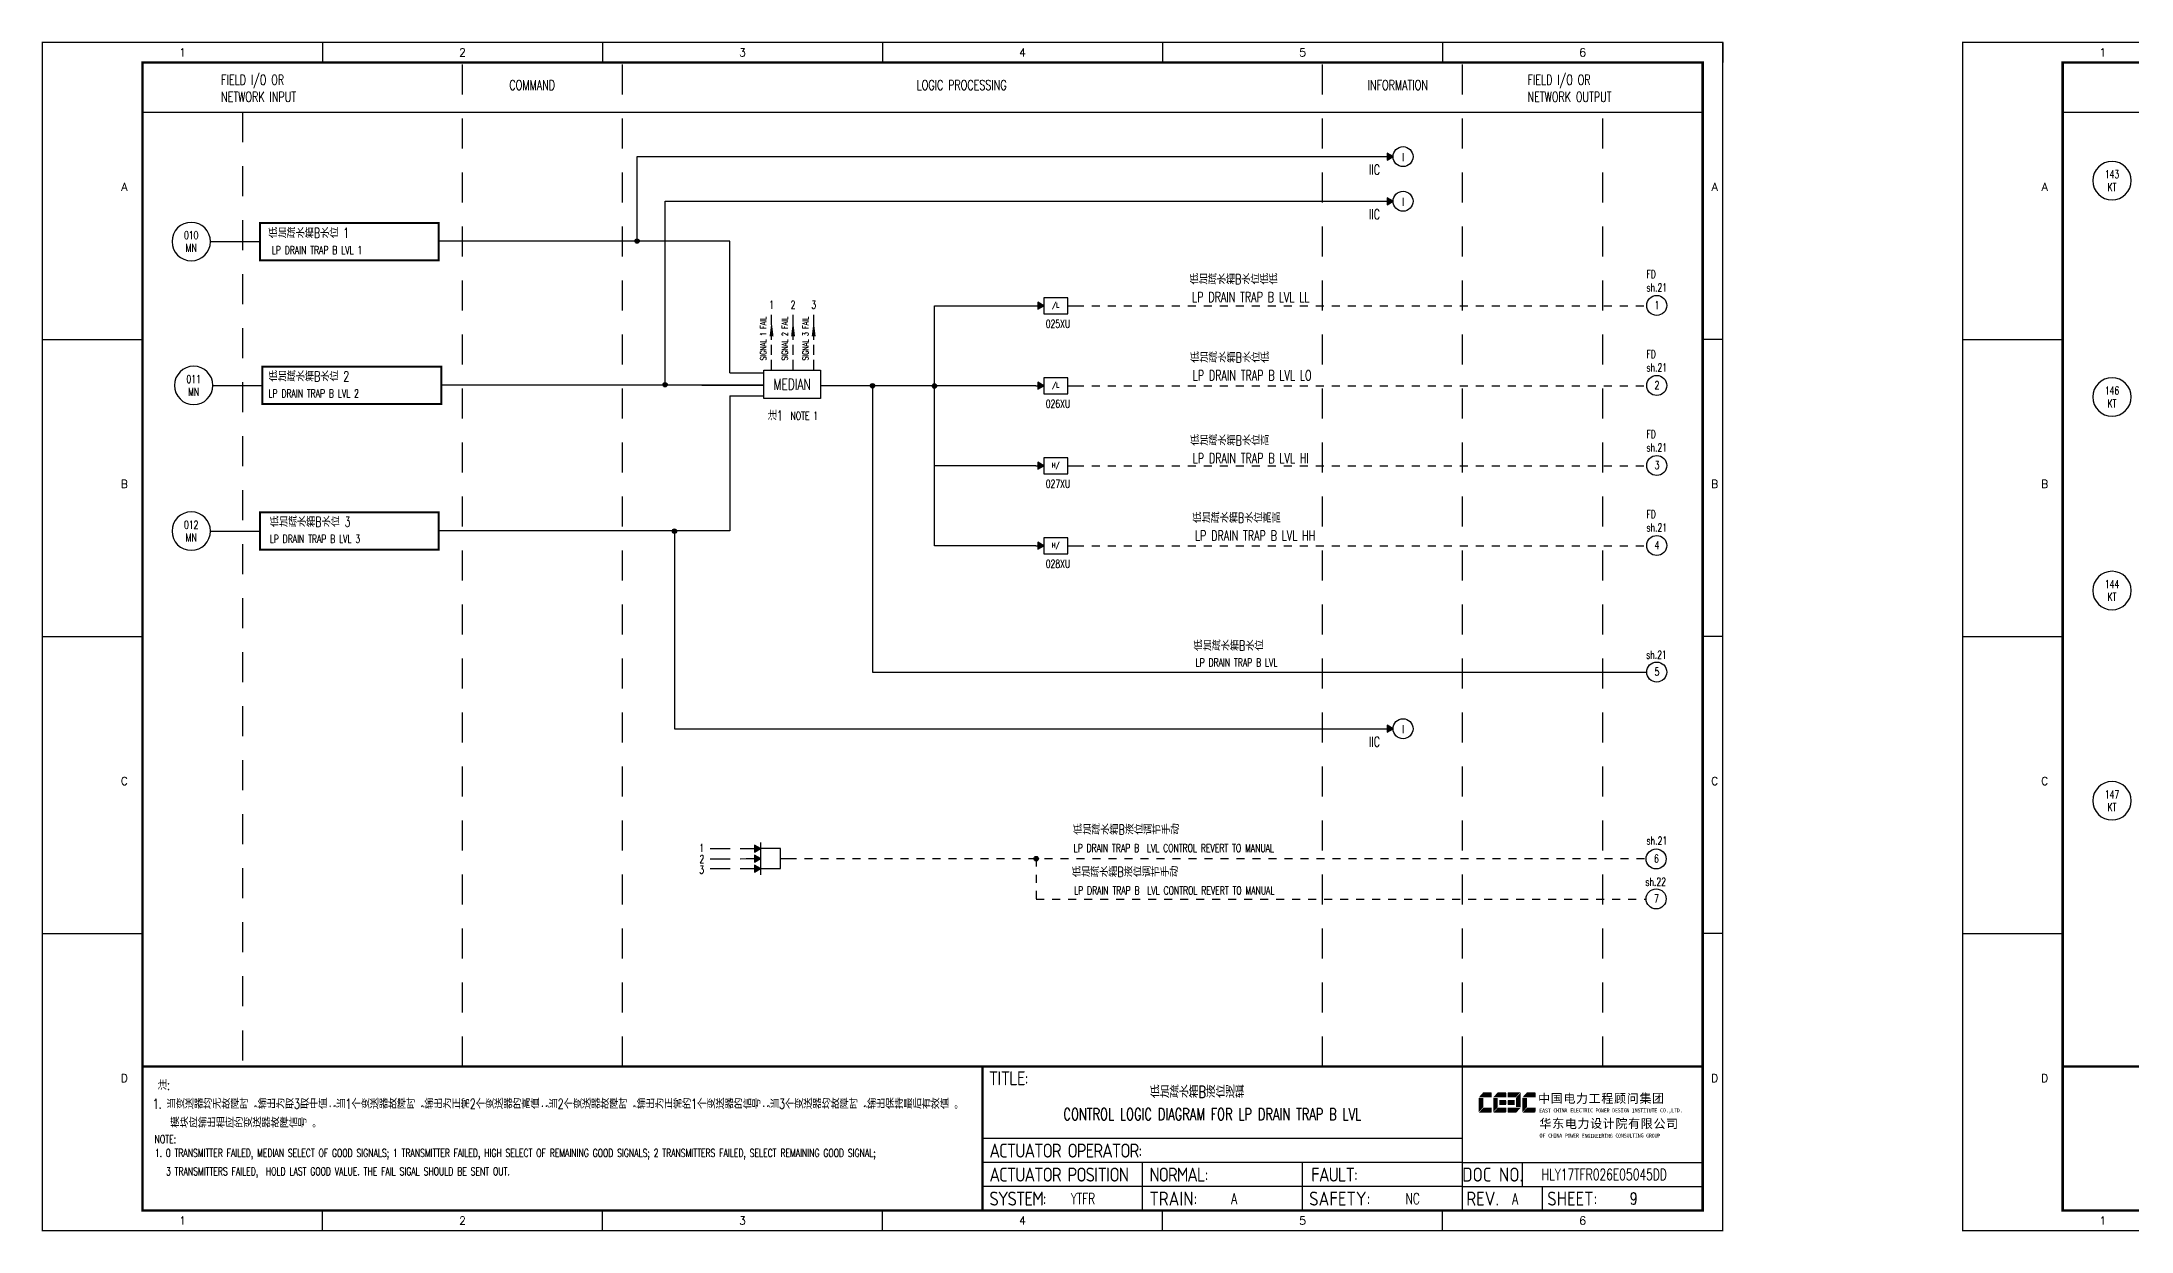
# Model space of a CAD drawing. Header units: millimetres. Extents: x 5560 to 16471, y 4607 to 8234.
# Drawn here: x 8752 to 9275, y 6202 to 6500 of the extents above; entities that cross this region are included whole.
import ezdxf
from ezdxf.enums import TextEntityAlignment as Align

# ---------------------------------------------------------------- set-up
doc = ezdxf.new("R2010")
doc.units = ezdxf.units.MM
for name, pattern in [('D2', [6, 2, -2, 2]), ('DASHED', [0.75, 0.5, -0.25]), ('JIS_02_0.7', [1.35, 0.75, -0.6])]:
    doc.linetypes.add(name, pattern=pattern)
for name, color, linetype in [('BLOCK', 7, 'Continuous'), ('BORDER', 1, 'Continuous'), ('INSTRUMENT', 4, 'Continuous'), ('MLINE', 6, 'Continuous'), ('TEXT', 7, 'Continuous'), ('TITLE', 1, 'Continuous'), ('TK', 7, 'Continuous'), ('Viewport', 7, 'Continuous'), ('图框_外框线', 7, 'Continuous'), ('图框_标题栏文字', 6, 'Continuous')]:
    doc.layers.add(name, color=color, linetype=linetype)
doc.styles.add('DANIEL', font='COMPLEX', dxfattribs={"width": 0.7, "bigfont": 'GVFS'})
doc.styles.add('ecepdi', font='simhei.ttf', dxfattribs={"width": 0.9})
doc.styles.add('ROMANS', font='ROMANS.SHX', dxfattribs={"width": 0.7})
doc.styles.get("Standard").update_dxf_attribs({"font": 'romans.shx', "width": 0.7, "bigfont": '@0hztxta.shx'})
doc.styles.add('工程字', font='gbenor.shx', dxfattribs={"bigfont": 'gbcbig.shx'})

# ---------------------------------------------------------------- blocks, each defined once
blk = doc.blocks.new('INS00')
at = {"layer": 'INSTRUMENT', "color": 0}
blk.add_lwpolyline([(6, 0, 1), (-6, 0, 1)], format="xyb", close=True, dxfattribs=at)
at = {"layer": 'INSTRUMENT', "flags": 1}
for tag, p in [('INSNAM', (0, 9)), ('INSDGN', (0, -9)), ('INSTYP', (0, -12)), ('INSMAN', (0, -18)), ('INSSUP', (0, -15)), ('INSREM', (0, -21))]:
    blk.add_attdef(tag, text='', height=3, dxfattribs=at).set_placement(p, align=Align.TOP_CENTER)
at = {"layer": 'INSTRUMENT', "width": 0.7}
for tag, p in [('INSIDE', (0, 2)), ('INSSYS', (0, -2))]:
    blk.add_attdef(tag, text='', height=2.5, dxfattribs=at).set_placement(p, align=Align.MIDDLE)
for tag, p in [('INSHH', (6, 3.5)), ('INSL', (6, -3)), ('INSLL', (6, -6))]:
    blk.add_attdef(tag, p, '', height=2.5, dxfattribs=at)
at = {"layer": 'INSTRUMENT', "linetype": 'DASHED', "width": 0.7}
blk.add_attdef('INSH', (6, 0.5), '', height=2.5, dxfattribs=at)
blk = doc.blocks.new('MEDS')
at = {"layer": 'Viewport'}
blk.add_lwpolyline([(-49.2, 0), (49.2, 0), (49.2, -49.2), (-49.2, -49.2)], close=True, dxfattribs=at)
at = {"color": 7, "linetype": 'Continuous', "style": 'ROMANS'}
blk.add_attdef('MEDIAN', text='', height=19.3, dxfattribs=at).set_placement((0, -24.6), align=Align.MIDDLE)
blk = doc.blocks.new('小于')
at = {"layer": 'BORDER'}
blk.add_hatch(color=256, dxfattribs=at).paths.add_polyline_path([(2178.99, 3734.24), (2177.49, 3735.11), (2177.49, 3733.38)])
for p, q in [((2176.99, 3734.24), (2178.99, 3734.24)), ((2184.99, 3734.24), (2186.99, 3734.24))]:
    blk.add_line(p, q, dxfattribs=at)
for points in [[(2178.99, 3734.24), (2177.49, 3735.11), (2177.49, 3733.38)], [(2184.99, 3736.24), (2178.99, 3736.24), (2178.99, 3732.24), (2184.99, 3732.24)]]:
    blk.add_lwpolyline(points, close=True, dxfattribs=at)
at = {"layer": 'BORDER', "style": 'DANIEL', "width": 0.8}
blk.add_text('/L', height=1.2, dxfattribs=at).set_placement((2181.94, 3734.29), align=Align.MIDDLE)
blk = doc.blocks.new('大于')
at = {"layer": 'BORDER'}
blk.add_hatch(color=256, dxfattribs=at).paths.add_polyline_path([(2178.99, 3748.47), (2177.49, 3749.34), (2177.49, 3747.6)])
for p, q in [((2176.99, 3748.47), (2178.99, 3748.47)), ((2184.99, 3748.47), (2186.99, 3748.47))]:
    blk.add_line(p, q, dxfattribs=at)
for points in [[(2184.99, 3750.47), (2178.99, 3750.47), (2178.99, 3746.47), (2184.99, 3746.47)], [(2178.99, 3748.47), (2177.49, 3749.34), (2177.49, 3747.6)]]:
    blk.add_lwpolyline(points, close=True, dxfattribs=at)
at = {"layer": 'BORDER', "style": 'DANIEL', "width": 0.8}
blk.add_text('H/', height=1.2, dxfattribs=at).set_placement((2181.94, 3748.51), align=Align.MIDDLE)
blk = doc.blocks.new('A$C1E0003F3')
h = blk.add_hatch(color=152)
edge = h.paths.add_edge_path()
edge.add_ellipse((5.15, 4.41), major_axis=(0, 0.211), ratio=0.769231, start_angle=-90, end_angle=0)
edge.add_line((5.15, 4.62), (3.22, 4.62))
edge.add_line((3.22, 4.62), (2.09, 3.35))
edge.add_line((2.09, 3.35), (5.32, 3.35))
edge.add_line((5.32, 3.35), (5.32, 4.41))
h.paths.add_polyline_path([(3.22, 3.23), (2.09, 3.23), (2.09, -0.36), (3.22, 0.91)])
edge = h.paths.add_edge_path()
edge.add_line((5.32, 0.81), (3.27, 0.81))
edge.add_line((3.27, 0.81), (2.13, -0.46))
edge.add_line((2.13, -0.46), (5.15, -0.46))
edge.add_ellipse((5.15, -0.25), major_axis=(0, 0.211), ratio=0.769231, start_angle=180, end_angle=270)
edge.add_line((5.32, -0.25), (5.32, 0.81))
h = blk.add_hatch(color=152)
edge = h.paths.add_edge_path()
edge.add_ellipse((8.78, 4.41), major_axis=(0, 0.211), ratio=0.769231, start_angle=-90, end_angle=0)
edge.add_line((8.78, 4.62), (6.84, 4.62))
edge.add_line((6.84, 4.62), (5.71, 3.35))
edge.add_line((5.71, 3.35), (8.94, 3.35))
edge.add_line((8.94, 3.35), (8.94, 4.41))
h.paths.add_polyline_path([(6.84, 3.23), (5.71, 3.23), (5.71, -0.36), (6.84, 0.91)])
edge = h.paths.add_edge_path()
edge.add_ellipse((8.78, 2.49), major_axis=(0, 0.211), ratio=0.769231, start_angle=-90, end_angle=0)
edge.add_line((8.78, 2.7), (7.22, 2.7))
edge.add_line((7.22, 2.7), (7.22, 1.44))
edge.add_line((7.22, 1.44), (8.78, 1.44))
edge.add_ellipse((8.78, 1.65), major_axis=(0, 0.211), ratio=0.769231, start_angle=180, end_angle=270)
edge.add_line((8.94, 1.65), (8.94, 2.49))
edge = h.paths.add_edge_path()
edge.add_line((8.94, 0.81), (6.89, 0.81))
edge.add_line((6.89, 0.81), (5.75, -0.46))
edge.add_line((5.75, -0.46), (8.78, -0.46))
edge.add_ellipse((8.78, -0.25), major_axis=(0, 0.211), ratio=0.769231, start_angle=180, end_angle=270)
edge.add_line((8.94, -0.25), (8.94, 0.81))
h = blk.add_hatch(color=1)
edge = h.paths.add_edge_path()
edge.add_line((12.48, 4.62), (9.46, 4.62))
edge.add_ellipse((9.46, 4.41), major_axis=(0, 0.211), ratio=0.769231, start_angle=0, end_angle=90)
edge.add_line((9.3, 4.41), (9.3, 3.35))
edge.add_line((9.3, 3.35), (11.35, 3.35))
edge.add_line((11.35, 3.35), (12.48, 4.62))
h.paths.add_polyline_path([(12.57, 4.56), (11.38, 3.23), (11.38, 0.93), (12.57, 0.93)])
edge = h.paths.add_edge_path()
edge.add_line((11.03, 2.7), (9.46, 2.7))
edge.add_ellipse((9.46, 2.49), major_axis=(0, 0.211), ratio=0.769231, start_angle=0, end_angle=90)
edge.add_line((9.3, 2.49), (9.3, 1.65))
edge.add_ellipse((9.46, 1.65), major_axis=(0, 0.211), ratio=0.769231, start_angle=90, end_angle=180)
edge.add_line((9.46, 1.44), (11.03, 1.44))
edge.add_line((11.03, 1.44), (11.03, 2.7))
h = blk.add_hatch(color=1)
edge = h.paths.add_edge_path()
edge.add_line((12.58, 0.79), (9.3, 0.79))
edge.add_line((9.3, 0.79), (9.3, -0.27))
edge.add_ellipse((9.46, -0.27), major_axis=(0, 0.211), ratio=0.769231, start_angle=90, end_angle=180)
edge.add_line((9.46, -0.48), (11.43, -0.48))
edge.add_line((11.43, -0.48), (12.58, 0.79))
h = blk.add_hatch(color=152)
edge = h.paths.add_edge_path()
edge.add_ellipse((16.11, 4.41), major_axis=(0, 0.211), ratio=0.769231, start_angle=-90, end_angle=0)
edge.add_line((16.11, 4.62), (14.14, 4.62))
edge.add_line((14.14, 4.62), (13, 3.35))
edge.add_line((13, 3.35), (16.27, 3.35))
edge.add_line((16.27, 3.35), (16.27, 4.41))
h.paths.add_polyline_path([(14.14, 3.23), (13, 3.23), (13, -0.36), (14.14, 0.91)])
edge = h.paths.add_edge_path()
edge.add_line((16.27, 0.81), (14.18, 0.81))
edge.add_line((14.18, 0.81), (13.04, -0.46))
edge.add_line((13.04, -0.46), (16.03, -0.46))
edge.add_ellipse((16.03, -0.15), major_axis=(0, 0.316), ratio=0.769231, start_angle=180, end_angle=270)
edge.add_line((16.27, -0.15), (16.27, 0.81))
at = {"layer": 'TITLE', "color": 7, "style": 'ecepdi'}
for s, p in [('中', (16.92, 1.94)), ('国', (20.09, 2)), ('电', (23.25, 1.99)), ('力', (26.39, 1.96)), ('工', (29.53, 1.95)), ('程', (32.71, 1.98)), ('顾', (35.9, 1.98)), ('问', (39.09, 1.94)), ('集', (42.26, 1.98)), ('团', (45.42, 2.01)), ('华', (17.24, -4.31)), ('东', (20.45, -4.29)), ('电', (23.62, -4.35)), ('力', (26.75, -4.32)), ('设', (29.92, -4.3)), ('计', (33.05, -4.31)), ('院', (36.26, -4.29)), ('有', (39.41, -4.29)), ('限', (42.57, -4.32)), ('公', (45.78, -4.38)), ('司', (48.91, -4.35))]:
    blk.add_text(s, height=2.2, dxfattribs=at).set_placement(p)
at = {"layer": 'TITLE', "color": 7, "style": 'ecepdi', "width": 0.975}
for s, p in [('E', (17.58, 0.02)), ('A', (18.29, 0.03)), ('S', (19, 0.03)), ('T', (19.7, 0.03)), ('C', (21.1, 0.09)), ('H', (21.77, 0.09)), ('I', (22.46, 0.09)), ('N', (23.17, 0.1)), ('A', (23.86, 0.1)), ('E', (25.35, 0.09)), ('L', (26.05, 0.11)), ('E', (26.76, 0.1)), ('C', (27.46, 0.12)), ('T', (28.18, 0.11)), ('R', (28.87, 0.1)), ('I', (29.57, 0.11)), ('C', (30.28, 0.1)), ('P', (31.64, 0.09)), ('O', (32.32, 0.08)), ('W', (33.03, 0.08)), ('E', (33.72, 0.08)), ('R', (34.42, 0.09)), ('D', (35.81, 0.1)), ('E', (36.52, 0.1)), ('S', (37.2, 0.1)), ('I', (37.91, 0.09)), ('G', (38.68, 0.11)), ('N', (39.38, 0.09)), ('I', (40.72, 0.07)), ('N', (41.43, 0.08)), ('S', (42.14, 0.08)), ('T', (42.83, 0.08)), ('I', (43.52, 0.09)), ('T', (44.22, 0.07)), ('U', (44.93, 0.07)), ('T', (45.63, 0.08)), ('E', (46.34, 0.09)), ('C', (47.76, 0.11)), ('O', (48.48, 0.1)), ('L', (50.56, 0.1)), ('T', (51.27, 0.1)), ('D', (51.96, 0.1)), ('.', (49.23, 0.1)), (',', (49.87, 0.1)), ('.', (52.72, 0.11)), ('O', (17.67, -6.18)), ('OF', (18.01, -6.2)), ('F', (18.37, -6.2)), ('C', (19.8, -6.19)), ('H', (20.47, -6.19)), ('I', (21.15, -6.19)), ('N', (21.87, -6.18)), ('A', (22.56, -6.18)), ('P', (23.98, -6.2)), ('O', (24.66, -6.21)), ('W', (25.36, -6.21)), ('E', (26.06, -6.21)), ('R', (26.75, -6.2)), ('E', (28.19, -6.24)), ('N', (28.91, -6.27)), ('G', (29.62, -6.26)), ('I', (30.32, -6.27)), ('N', (31.02, -6.27)), ('E', (31.7, -6.28)), ('E', (32.41, -6.27)), ('R', (33.1, -6.24)), ('I', (33.81, -6.24)), ('N', (34.51, -6.26)), ('G', (35.2, -6.24)), ('C', (36.61, -6.19)), ('O', (37.3, -6.21)), ('N', (38, -6.2)), ('S', (38.71, -6.21)), ('U', (39.41, -6.18)), ('L', (40.11, -6.18)), ('T', (40.81, -6.19)), ('I', (41.51, -6.21)), ('N', (42.2, -6.21)), ('G', (42.91, -6.17)), ('G', (44.29, -6.2)), ('R', (45, -6.21)), ('O', (45.69, -6.22)), ('U', (46.39, -6.2)), ('P', (47.1, -6.23))]:
    blk.add_text(s, height=1, dxfattribs=at).set_placement(p, align=Align.MIDDLE_CENTER)
blk = doc.blocks.new('A$C57484896')
for p, q in [((70, 297), (70, 292)), ((140, 297), (140, 292)), ((210, 297), (210, 292)), ((280, 297), (280, 292)), ((350, 297), (350, 292)), ((420, 297), (420, 292)), ((0, 222.75), (25, 222.75)), ((420, 222.75), (415, 222.75)), ((0, 148.5), (25, 148.5)), ((420, 148.5), (415, 148.5)), ((0, 74.25), (25, 74.25)), ((420, 74.25), (415, 74.25)), ((70, 0), (70, 5)), ((140, 0), (140, 5)), ((210, 0), (210, 5)), ((280, 0), (280, 5)), ((350, 0), (350, 5))]:
    blk.add_line(p, q)
at = {"layer": 'MLINE', "linetype": 'JIS_02_0.7', "ltscale": 10}
for p, q in [((105, 41), (105, 292)), ((145, 41), (145, 292)), ((320, 41), (320, 292)), ((355, 41), (355, 292)), ((50, 279.56), (50, 41)), ((390, 41), (390, 279.56))]:
    blk.add_line(p, q, dxfattribs=at)
at = {"layer": 'MLINE'}
blk.add_line((25, 279.56), (415, 279.56), dxfattribs=at)
at = {"layer": '图框_外框线'}
for p, q in [((355, 5), (355, 41)), ((355, 23), (235, 23)), ((355, 17), (235, 17)), ((275, 11), (275, 17)), ((315, 11), (315, 17)), ((355, 17), (415, 17)), ((370, 11), (370, 17)), ((355, 11), (235, 11)), ((355, 11), (235, 11)), ((275, 5), (275, 11)), ((315, 5), (315, 11)), ((355, 11), (415, 11)), ((375, 5), (375, 11))]:
    blk.add_line(p, q, dxfattribs=at)
for points, const_width in [([(0, 0), (420, 0), (420, 297), (0, 297)], 0.3), ([(25, 5), (415, 5), (415, 292), (25, 292)], 0.6)]:
    blk.add_lwpolyline(points, close=True, dxfattribs=dict(at, const_width=const_width))
at = {"layer": '图框_外框线', "const_width": 0.6}
blk.add_lwpolyline([(235, 41), (25, 41)], dxfattribs=at)
at = {"layer": '图框_外框线'}
blk.add_lwpolyline([(415, 41, 0.6, 0.6, 0), (235, 41, 0.6, 0.6, 0), (235, 5, 0, 0, 0)], format="xyseb", dxfattribs=at)
blk.add_blockref('A$C1E0003F3', (356.94, 29.95))
at = {"layer": 'MLINE', "char_height": 2.5, "width": 31.8959, "attachment_point": 1}
for s, insert in [('FIELD I/O OR', (44.67, 288.89)), ('COMMAND', (116.74, 287.58)), ('LOGIC PROCESSING', (218.52, 287.58)), ('INFORMATION', (331.25, 287.58)), ('FIELD I/O OR', (371.22, 288.89)), ('NETWORK INPUT', (44.67, 284.64)), ('NETWORK OUTPUT', (371.22, 284.64))]:
    blk.add_mtext(s, dxfattribs=dict(at, insert=insert))
at = {"layer": 'TK', "color": 3}
for s, p in [('1', (35, 294.5)), ('2', (105, 294.5)), ('3', (175, 294.5)), ('4', (245, 294.5)), ('5', (315, 294.5)), ('6', (385, 294.5)), ('1', (35, 2.5)), ('2', (105, 2.5)), ('3', (175, 2.5)), ('4', (245, 2.5)), ('5', (315, 2.5)), ('6', (385, 2.5))]:
    blk.add_text(s, height=2, dxfattribs=at).set_placement(p, align=Align.MIDDLE)
for s, p in [('A', (20.5, 259.88)), ('A', (418, 259.88)), ('B', (20.5, 185.62)), ('B', (418, 185.62)), ('C', (20.5, 111.38)), ('C', (418, 111.38)), ('D', (20.5, 37.12)), ('D', (418, 37.12))]:
    blk.add_text(s, height=2, dxfattribs=at).set_placement(p, align=Align.CENTER)
at = {"layer": '图框_标题栏文字', "char_height": 3.5, "style": '工程字'}
for s, insert, width, attachment_point in [('{\\T0.9; TITLE:}', (234.86, 38.09), 14.2249, 4), ('{\\T0.9; ACTUATOR OPERATOR:}', (235, 20), 40, 4), ('{\\T0.9; ACTUATOR POSITION}', (235, 14), 45, 4), ('{\\T0.9; NORMAL:}', (275, 14), 18.2557, 4), ('{\\T0.9; FAULT:}', (315.44, 14), 15, 4), ('DOC NO.', (362.5, 14), 15, 5), ('{\\T0.9; SYSTEM:}', (235, 8), 17.9526, 4), ('{\\T0.9; }TRAIN: ', (275, 8), 17.6638, 4), ('SAFETY:', (324.3, 8), 22.3993, 5), ('REV.', (360, 8), 10, 5), ('SHEET:', (382.42, 8), 20, 5)]:
    blk.add_mtext(s, dxfattribs=dict(at, insert=insert, width=width, attachment_point=attachment_point))

msp = doc.modelspace()

# ---------------------------------------------------------------- hatches: boundary and pattern name
for points in [[(9090.14, 6470.81), (9088.64, 6471.68), (9088.64, 6469.95)], [(9090.14, 6459.66), (9088.64, 6460.52), (9088.64, 6458.79)], [(9090.14, 6327.82), (9088.64, 6328.69), (9088.64, 6326.95)]]:
    msp.add_hatch(color=256).paths.add_polyline_path(points)
h = msp.add_hatch(color=0)
edge = h.paths.add_edge_path()
edge.add_arc((8901.19, 6449.7), 0.55, 0, 360)
h = msp.add_hatch(color=0)
edge = h.paths.add_edge_path()
edge.add_arc((8908.19, 6413.79), 0.55, 0, 360)
h = msp.add_hatch(color=0)
edge = h.paths.add_edge_path()
edge.add_arc((8960.03, 6413.55), 0.55, 0, 360)
h = msp.add_hatch(color=0)
edge = h.paths.add_edge_path()
edge.add_arc((8975.52, 6413.48), 0.55, 0, 360)
h = msp.add_hatch(color=0)
edge = h.paths.add_edge_path()
edge.add_arc((8910.51, 6377.21), 0.55, 0, 360)
h = msp.add_hatch(color=0)
edge = h.paths.add_edge_path()
edge.add_arc((9000.94, 6295.34), 0.55, 0, 360)
at = {"layer": 'BORDER'}
for points in [[(8932.01, 6297.84), (8930.51, 6298.7), (8930.51, 6296.97)], [(8932.01, 6295.34), (8930.51, 6296.2), (8930.51, 6294.47)], [(8932.01, 6292.84), (8930.51, 6293.7), (8930.51, 6291.97)]]:
    msp.add_hatch(color=256, dxfattribs=at).paths.add_polyline_path(points)

# ---------------------------------------------------------------- linework, layer by layer
at = {"color": 0}
for p, q in [((8901.18, 6449.68), (8901.18, 6470.81)), ((8901.18, 6470.81), (9088.64, 6470.81)), ((8908.19, 6413.72), (8908.19, 6459.66)), ((8908.19, 6459.66), (9088.64, 6459.66)), ((8851.61, 6444.92), (8851.61, 6454.26)), ((8794.54, 6449.59), (8806.93, 6449.59)), ((8851.61, 6444.92), (8806.93, 6444.92)), ((8924.41, 6449.68), (8851.61, 6449.68)), ((8924.41, 6416.78), (8924.41, 6449.68)), ((8975.5, 6373.56), (8975.5, 6433.56)), ((8975.5, 6433.56), (8985.5, 6433.56)), ((8985.5, 6433.56), (9000.86, 6433.56)), ((8795.16, 6413.63), (8807.55, 6413.63)), ((8852.23, 6408.96), (8852.23, 6418.3)), ((8932.83, 6413.72), (8852.23, 6413.72)), ((8917.36, 6413.72), (8932.83, 6413.72)), ((8924.41, 6416.78), (8932.83, 6416.78)), ((9000.86, 6413.56), (8947, 6413.56)), ((8960.04, 6413.56), (8960.04, 6341.93)), ((8852.23, 6408.96), (8807.55, 6408.96)), ((8924.41, 6411.06), (8932.83, 6411.06)), ((8924.41, 6411.06), (8924.41, 6377.3)), ((9000.86, 6393.56), (8975.5, 6393.56)), ((8960.04, 6383.56), (8960.04, 6382.32)), ((8794.54, 6377.21), (8806.93, 6377.21)), ((8851.61, 6372.54), (8851.61, 6381.89)), ((8924.41, 6377.3), (8851.61, 6377.3)), ((8910.51, 6377.3), (8910.51, 6327.82)), ((8851.61, 6372.54), (8806.93, 6372.54)), ((9000.86, 6373.56), (8975.5, 6373.56)), ((8960.04, 6341.93), (9153.54, 6341.93)), ((8910.51, 6327.82), (9088.64, 6327.82))]:
    msp.add_line(p, q, dxfattribs=at)
at = {"color": 0, "linetype": 'DASHED', "ltscale": 5}
for p, q in [((8934.81, 6417.49), (8934.81, 6431.64)), ((8940.18, 6417.49), (8940.18, 6431.64)), ((8945.34, 6417.49), (8945.34, 6431.64))]:
    msp.add_line(p, q, dxfattribs=at)
at = {"color": 0, "linetype": 'D2'}
for p, q in [((9010.86, 6433.56), (9153.54, 6433.56)), ((9010.86, 6413.56), (9153.54, 6413.56)), ((9010.86, 6393.56), (9153.54, 6393.56)), ((9010.86, 6373.56), (9153.54, 6373.56)), ((8939.01, 6295.34), (9153.4, 6295.34)), ((9000.94, 6295.34), (9000.94, 6285.23)), ((9000.94, 6285.23), (9153.4, 6285.23))]:
    msp.add_line(p, q, dxfattribs=at)
at = {"color": 0, "linetype": 'DASHED', "ltscale": 10}
for p, q in [((8919.43, 6297.84), (8928.42, 6297.84)), ((8919.43, 6295.33), (8928.42, 6295.34)), ((8919.43, 6292.84), (8928.42, 6292.84))]:
    msp.add_line(p, q, dxfattribs=at)
for points in [[(9090.14, 6470.81), (9088.64, 6471.68), (9088.64, 6469.95)], [(9090.14, 6459.66), (9088.64, 6460.52), (9088.64, 6458.79)], [(9090.14, 6327.82), (9088.64, 6328.69), (9088.64, 6326.95)]]:
    msp.add_lwpolyline(points, close=True)
at = {"color": 0, "const_width": 0.5}
for points in [[(8806.93, 6454.26), (8851.61, 6454.26), (8851.61, 6444.92), (8806.93, 6444.92), (8806.93, 6454.26)], [(8807.55, 6418.3), (8852.23, 6418.3), (8852.23, 6408.96), (8807.55, 6408.96), (8807.55, 6418.3)], [(8806.93, 6381.89), (8851.61, 6381.89), (8851.61, 6372.54), (8806.93, 6372.54), (8806.93, 6381.89)]]:
    msp.add_lwpolyline(points, dxfattribs=at)
at = {"color": 0}
for points in [[(8934.8, 6429.87, 0, 1, 0), (8934.8, 6425.86, 1, 1, 0)], [(8940.17, 6429.87, 0, 1, 0), (8940.17, 6425.86, 1, 1, 0)], [(8945.33, 6429.87, 0, 1, 0), (8945.33, 6425.86, 1, 1, 0)]]:
    msp.add_lwpolyline(points, format="xyseb", dxfattribs=at)
for centre in [(9092.64, 6470.81), (9092.64, 6459.66), (9092.64, 6327.82)]:
    msp.add_circle(centre, 2.5)
for centre in [(8901.19, 6449.7), (8908.19, 6413.79), (8960.03, 6413.55), (8975.52, 6413.48), (8910.51, 6377.21), (9000.94, 6295.34)]:
    msp.add_circle(centre, 0.55, dxfattribs=at)
at = {"color": 1}
for centre in [(9156.05, 6433.62), (9156.05, 6413.62), (9156.05, 6393.62), (9156.05, 6373.62), (9156.05, 6341.98), (9155.9, 6295.26), (9155.9, 6285.28)]:
    msp.add_circle(centre, 2.5, dxfattribs=at)
at = {"layer": 'BORDER'}
for p, q in [((8932.01, 6299.34), (8932.01, 6291.34)), ((8928.42, 6297.84), (8932.01, 6297.84)), ((8928.42, 6295.34), (8932.01, 6295.34)), ((8937.01, 6295.34), (8939.01, 6295.34)), ((8928.42, 6292.84), (8932.01, 6292.84))]:
    msp.add_line(p, q, dxfattribs=at)
for points in [[(8932.01, 6297.84), (8930.51, 6298.7), (8930.51, 6296.97)], [(8932.01, 6295.34), (8930.51, 6296.2), (8930.51, 6294.47)], [(8932.01, 6292.84), (8930.51, 6293.7), (8930.51, 6291.97)], [(8937.01, 6297.84), (8932.01, 6297.84), (8932.01, 6292.84), (8937.01, 6292.84)]]:
    msp.add_lwpolyline(points, close=True, dxfattribs=at)

# ---------------------------------------------------------------- block references
for name, p in [('A$C57484896', (8752.54, 6202.37)), ('A$C57484896', (9232.52, 6202.37)), ('小于', (6823.87, 2699.32)), ('小于', (6823.87, 2679.32)), ('大于', (6823.87, 2645.09)), ('大于', (6823.87, 2625.09))]:
    msp.add_blockref(name, p)
at = {"layer": 'MLINE', "color": 0, "xscale": 0.7999999999992724, "yscale": 0.7999999999992724, "zscale": 0.8}
for p, values in [((9269.85, 6464.81), {'INSIDE': '143', 'INSSYS': 'KT'}), ((8789.74, 6449.59), {'INSIDE': '010', 'INSSYS': 'MN'}), ((8790.36, 6413.63), {'INSIDE': '011', 'INSSYS': 'MN'}), ((9269.85, 6410.74), {'INSIDE': '146', 'INSSYS': 'KT'}), ((8789.74, 6377.21), {'INSIDE': '012', 'INSSYS': 'MN'}), ((9269.85, 6362.36), {'INSIDE': '144', 'INSSYS': 'KT'}), ((9269.85, 6309.81), {'INSIDE': '147', 'INSSYS': 'KT'})]:
    msp.add_blockref('INS00', p, dxfattribs=at).add_auto_attribs(values)
at = {"layer": 'Viewport', "color": 0}
ref = msp.add_blockref('MEDS', (8939.92, 6417.45), dxfattribs=dict(at, xscale=0.1440000000002328, yscale=0.1440000000002328, zscale=0.144))
ref.add_attrib('MEDIAN', 'MEDIAN', dxfattribs={"layer": '0', "color": 7, "linetype": 'Continuous', "height": 2.779, "style": 'ROMANS', "width": 0.7}).set_placement((8939.92, 6413.91), align=Align.MIDDLE)

# ---------------------------------------------------------------- texts
at = {"width": 0.7}
for p in [(9092.67, 6469.69), (9092.67, 6458.53), (9092.67, 6326.69)]:
    msp.add_text('I', height=2, dxfattribs=at).set_placement(p, align=Align.CENTER)
at = {"color": 0, "width": 0.7}
for s, height, p in [('注:', 2.5, (8781.38, 6237.49)), ('1. 当变送器均无故障时，输出为取3取中值；当1个变送器故障时，输出为正常2个变送器的高值；当2个变送器故障时，输出为正常的1个变送器的信号；当3个变送器均故障时，输出保持最后有效值。', 2.5, (8780.12, 6232.82)), ('模块应输出相应的变送器故障信号。', 2.5, (8784.52, 6228.12)), ('NOTE:', 2, (8780.6, 6224.22)), ('1. 0 TRANSMITTER FAILED, MEDIAN SELECT OF GOOD SIGNALS; 1 TRANSMITTER FAILED, HIGH SELECT OF REMAINING GOOD SIGNALS; 2 TRANSMITTERS FAILED, SELECT REMAINING GOOD SIGNAL;   ', 2, (8780.65, 6220.77)), ('3 TRANSMITTERS FAILED,  HOLD LAST GOOD VALUE. THE FAIL SIGAL SHOULD BE SENT OUT. ', 2, (8783.45, 6216.18))]:
    msp.add_text(s, height=height, dxfattribs=at).set_placement(p)
at = {"attachment_point": 1}
for s, insert, char_height, width in [('IIC', (9084.13, 6468.81), 2.5, 4.5039), ('IIC', (9084.13, 6457.66), 2.5, 4.5039), ('IIC', (9084.13, 6325.82), 2.5, 4.5039), ('{\\C0;低加疏水箱B液位逻辑}', (9029.39, 6238.55), 3, 77.1758), ('{\\C0;CONTROL LOGIC DIAGRAM FOR LP DRAIN TRAP B LVL}', (9007.74, 6232.97), 3, 84.237), ('YTFR', (9009.58, 6211.76), 2.8, 8.5983), ('A', (9049.64, 6211.76), 2.8, 8.5983), ('NC', (9093.22, 6211.76), 2.8, 8.5983), ('A', (9119.92, 6211.69), 2.8, 8.5983)]:
    msp.add_mtext(s, dxfattribs=dict(at, insert=insert, char_height=char_height, width=width))
at = {"color": 0, "attachment_point": 1}
for s, insert, char_height, width in [('低加疏水箱B水位 1', (8809.01, 6452.98), 2.5, 73.0067), ('LP DRAIN TRAP B LVL 1', (8809.88, 6448.46), 2, 73.0067), ('低加疏水箱B水位低低', (9039.26, 6441.42), 2.5, 57.1272), ('FD\\Psh.21', (9153.48, 6442.44), 2, 73.0067), ('LP DRAIN TRAP B LVL LL', (9039.92, 6436.97), 2.5, 57.1272), ('1', (9155.52, 6434.72), 2, 73.0067), ('低加疏水箱B水位低', (9039.41, 6421.85), 2.5, 57.1272), ('FD\\Psh.21', (9153.48, 6422.44), 2, 73.0067), ('低加疏水箱B水位 2', (8809.04, 6417.14), 2.5, 73.0067), ('LP DRAIN TRAP B LVL LO', (9040.07, 6417.4), 2.5, 57.1272), ('2', (9155.52, 6414.72), 2, 73.0067), ('LP DRAIN TRAP B LVL 2', (8809.04, 6412.62), 2, 73.0067), ('注1', (8933.85, 6407.34), 2.5, 57.1272), ('NOTE 1', (8939.54, 6407.04), 2, 57.1272), ('低加疏水箱B水位高', (9039.41, 6401.14), 2.5, 57.1272), ('FD\\Psh.21', (9153.48, 6402.44), 2, 73.0067), ('LP DRAIN TRAP B LVL HI', (9040.07, 6396.69), 2.5, 57.1272), ('3', (9155.52, 6394.72), 2, 73.0067), ('低加疏水箱B水位高高', (9039.98, 6381.78), 2.5, 57.1272), ('FD\\Psh.21', (9153.48, 6382.44), 2, 73.0067), ('低加疏水箱B水位 3', (8809.36, 6380.78), 2.5, 73.0067), ('LP DRAIN TRAP B LVL HH', (9040.64, 6377.33), 2.5, 57.1272), ('LP DRAIN TRAP B LVL 3', (8809.36, 6376.26), 2, 73.0067), ('4', (9155.52, 6374.72), 2, 73.0067), ('低加疏水箱B水位', (9040.24, 6349.83), 2.5, 57.1272), ('{\\C256;sh.21}', (9153.4, 6347.32), 2, 73.0067), ('LP DRAIN TRAP B LVL ', (9040.79, 6345.37), 2, 57.1272), ('5', (9155.52, 6343.09), 2, 73.0067), ('低加疏水箱B液位调节手动', (9010.14, 6303.86), 2.5, 57.1272), ('LP DRAIN TRAP B  LVL CONTROL REVERT TO MANUAL', (9010.31, 6299), 2, 57.1272), ('sh.21', (9153.5, 6300.85), 2, 73.0067), ('低加疏水箱B液位调节手动', (9009.86, 6293.27), 2.5, 57.1272), ('6', (9155.38, 6296.37), 2, 73.0067), ('LP DRAIN TRAP B  LVL CONTROL REVERT TO MANUAL', (9010.41, 6288.41), 2, 57.1272), ('sh.22', (9153.21, 6290.57), 2, 73.0067), ('7', (9155.38, 6286.39), 2, 73.0067)]:
    msp.add_mtext(s, dxfattribs=dict(at, insert=insert, char_height=char_height, width=width))
at = {"color": 0, "char_height": 1.5, "width": 57.1272, "attachment_point": 1, "rotation": 90}
for s, insert in [('SIGNAL 1 FAIL', (8931.99, 6419.86)), ('SIGNAL 2 FAIL', (8937.36, 6419.86)), ('SIGNAL 3 FAIL', (8942.52, 6419.86))]:
    msp.add_mtext(s, dxfattribs=dict(at, insert=insert))
at = {"width": 0.7}
for tag, p, s, height in [('HLY17TFR026E05045DD', (9127.28, 6214.99), '', 2.8), ('9', (9149.41, 6208.87), '1', 3)]:
    msp.add_attdef(tag, p, s, height=height, dxfattribs=at)
at = {"layer": 'BLOCK', "width": 0.7}
for s, p in [('025XU', (9006.39, 6429.05)), ('026XU', (9006.39, 6409.05)), ('027XU', (9006.39, 6389.05)), ('028XU', (9006.39, 6369.05))]:
    msp.add_text(s, height=2, dxfattribs=at).set_placement(p, align=Align.MIDDLE)
at = {"layer": 'TEXT', "color": 0, "width": 0.7}
for s, p in [('1', (8934.8, 6433.81)), ('2', (8940.18, 6433.81)), ('3', (8945.34, 6433.81)), ('1', (8917.35, 6298.03)), ('3', (8917.33, 6292.58)), ('2', (8917.38, 6295.24))]:
    msp.add_text(s, height=2, dxfattribs=at).set_placement(p, align=Align.MIDDLE)

doc.saveas('drawing.dxf')
